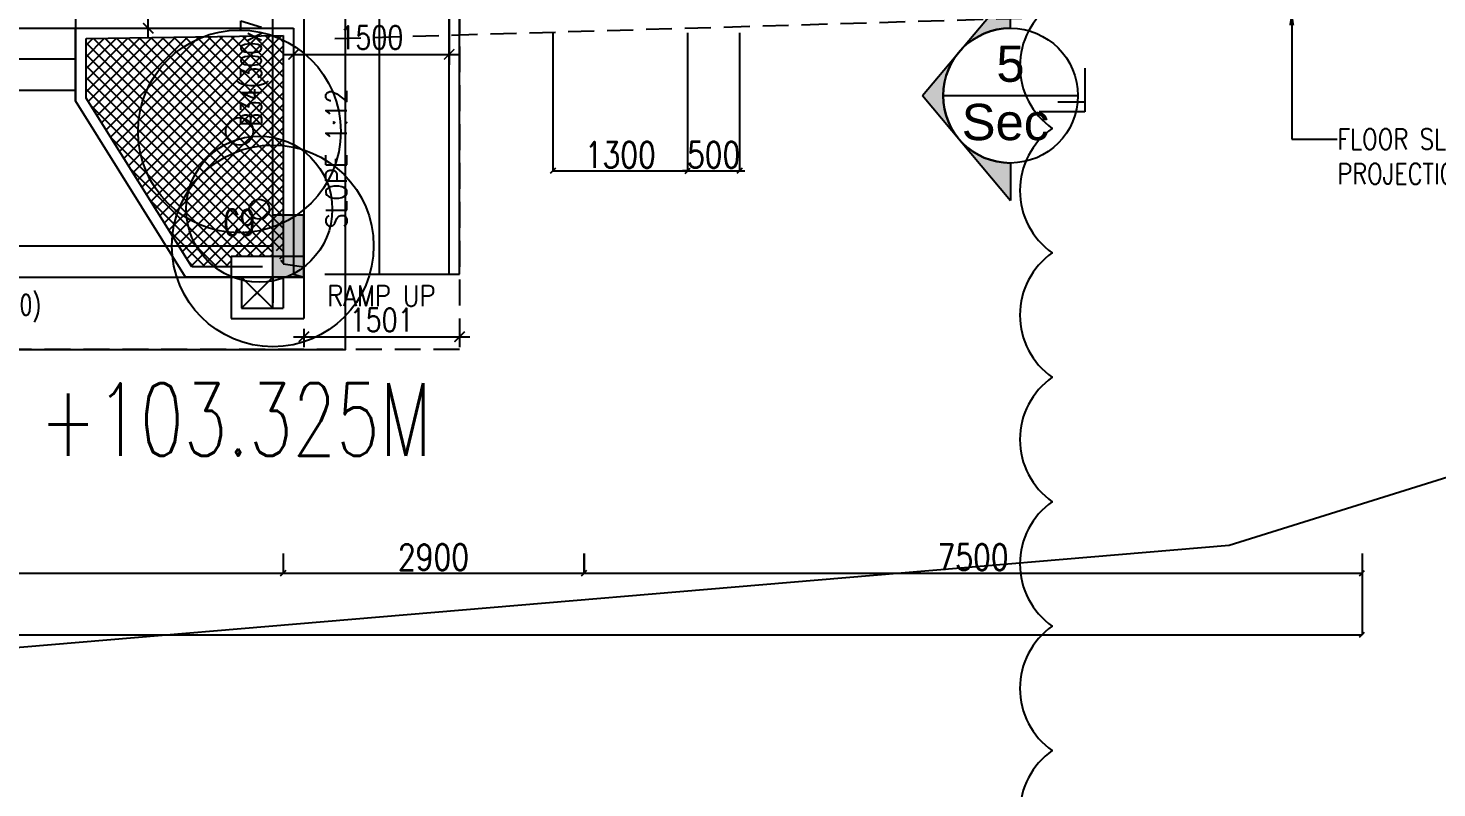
# Model space of a CAD drawing. Extents: x -32840 to 422982, y 280745 to 888746.
# Drawn here: x 100920 to 114499, y 849611 to 856937 of the extents above; entities that cross this region are included whole.
import ezdxf
from ezdxf import colors
from ezdxf.entities.mleader import LeaderData, LeaderLine
from ezdxf.enums import TextEntityAlignment as Align
from ezdxf.math import Vec2, Vec3

# ---------------------------------------------------------------- set-up
doc = ezdxf.new("R2010")
doc.units = 0
doc.header["$LTSCALE"] = 1000
doc.header["$PDMODE"] = 3
for name, pattern in [('CONTINOUS', [0]), ('HIDDEN', [0.375, 0.25, -0.125]), ('HIDDEN2', [0.1875, 0.125, -0.0625])]:
    doc.linetypes.add(name, pattern=pattern)
doc.layers.get('Defpoints').update_dxf_attribs({"linetype": 'HIDDEN'})
for name, color, linetype in [('A-Chejja', 5, 'HIDDEN'), ('a-dim', 3, 'Continuous'), ('a-drive(base)', 22, 'Continuous'), ('A-duct', 1, 'Continuous'), ('A-Duct Above', 20, 'HIDDEN2'), ('A-LVL', 31, 'HIDDEN'), ('A-PLINE', 2, 'Continuous'), ('A-STAIR', 2, 'Continuous'), ('A-Tag LVl', 2, 'Continuous'), ('A-TEXT', 6, 'Continuous'), ('A-TXT', 6, 'Continuous'), ('A-WALL', 7, 'CONTINOUS'), ('COLNO', 6, 'Continuous'), ('HATCH', 8, 'Continuous'), ('S-BEAM', 2, 'Continuous'), ('S-BEAM NO', 3, 'Continuous'), ('S-RCWALL', 10, 'Continuous'), ('S-RCWALL HATCH', 165, 'Continuous'), ('secton', 8, 'Continuous'), ('trees', 254, 'Continuous')]:
    doc.layers.add(name, color=color, linetype=linetype)
doc.layers.add('A-Dim grid', color=3, linetype='Continuous', transparency=0.5)
doc.styles.add('Arial', font='arial.ttf')
doc.styles.add('ROMANS', font='romans.shx', dxfattribs={"width": 0.8})
doc.dimstyles.new('A-Dim Grid', dxfattribs={"dimscale": 100, "dimtxt": 2.5, "dimasz": 0.5, "dimexe": 0, "dimexo": 0, "dimgap": 0.3, "dimtad": 1, "dimdec": 0, "dimlfac": -0.01, "dimzin": 3, "dimdsep": 46, "dimtxsty": 'ROMANS', "dimblk": 'OBLIQUE', "dimcen": 5, "dimclrd": 256, "dimclre": 8, "dimclrt": 4, "dimadec": 0, "dimazin": 0, "dimtfac": 1, "dimtdec": 0, "dimtix": 1, "dimtmove": 1, "dimatfit": 3, "dimfxl": 1, "dimfrac": 2, "dimtolj": 1, "dimtzin": 3, "dimlwd": -1, "dimarcsym": 0})
doc.dimstyles.new('dim-1', dxfattribs={"dimscale": 100, "dimtxt": 2.25, "dimasz": 1, "dimexe": 1, "dimexo": 1, "dimgap": 0.5, "dimtad": 1, "dimdec": 0, "dimzin": 3, "dimdsep": 46, "dimtxsty": 'ROMANS', "dimblk": 'ARCHTICK', "dimcen": 0.0625, "dimdle": 1, "dimclrd": 256, "dimclre": 256, "dimclrt": 6, "dimadec": 0, "dimazin": 0, "dimtfac": 1, "dimtdec": 0, "dimtix": 1, "dimtmove": 1, "dimatfit": 3, "dimfxl": 1, "dimfrac": 2, "dimtolj": 1, "dimtzin": 3, "dimarcsym": 0})

# ---------------------------------------------------------------- blocks, each defined once
blk = doc.blocks.new('A$C6b1eea8e')
at = {"layer": 'S-RCWALL HATCH'}
blk.add_hatch(color=8, dxfattribs=at).paths.add_polyline_path([(28320.39388666465, 4348.070825021015), (28620.39388666465, 4348.070825021015), (28620.39388666465, 3748.070825021015), (28320.39388666465, 3748.070825021015)])
at = {"layer": 'A-duct', "color": 8}
for p, q in [((28020.39386985428, 3748.070824391674), (28320.39386576368, 3448.070829681819)), ((28020.39386781387, 3448.070827632211), (28320.39386576368, 3748.070826450596))]:
    blk.add_line(p, q, dxfattribs=at)
at = {"layer": 'S-BEAM', "color": 8, "linetype": 'HIDDEN', "ltscale": 750}
for points in [[(19420.39388794231, 4048.070826450596), (28320.39388670318, 4048.070826450596), (28320.39388738631, 7948.070825398783)], [(28620.39388854115, 6548.070821373491), (28620.39386753005, 3748.070820629247)], [(16020.393886609, 3748.070826450596), (28620.39388666814, 3748.070826450596), (28620.39388677326, 4348.070824760711)]]:
    blk.add_lwpolyline(points, dxfattribs=at)
at = {"layer": 'S-BEAM', "color": 8}
blk.add_lwpolyline([(3620.39386081358, 3248.070750894723), (15420.39386747114, 3248.071431576973), (15420.39386944042, 3048.070840858622), (29020.38984473352, 3048.070840858505), (29020.39483530051, 6350.599456680939)], dxfattribs=at)
blk.add_lwpolyline([(28020.39386781387, 3448.070827632211), (28320.39386576368, 3448.070827632211), (28320.39386576368, 3748.070824391674), (28020.39386781387, 3748.070824391674)], close=True, dxfattribs=at)
at = {"layer": 'S-RCWALL', "color": 8}
blk.add_lwpolyline([(28320.39388666465, 4348.070825021015), (28620.39388666465, 4348.070825021015), (28620.39388666465, 3748.070825021015), (28320.39388666465, 3748.070825021015)], close=True, dxfattribs=at)
at = {"layer": 'secton', "color": 8, "linetype": 'Continuous'}
for p, q in [((36147.12277681183, 5763.436268088175), (36147.12277681183, 5341.515746671357)), ((36147.12277681183, 5434.898578892229), (35888.76766828657, 5434.898578892229)), ((36147.12277681183, 5341.515746671357), (35708.91066415387, 5341.515746671357))]:
    blk.add_line(p, q, dxfattribs=at)
at = {"layer": 'COLNO', "color": 8, "style": 'ROMANS', "width": 0.7}
blk.add_text('C9', height=250, dxfattribs=at).set_placement((27844.56377037358, 4150.936346953386))
at = {"layer": 'S-BEAM NO', "color": 8, "style": 'ROMANS', "width": 0.7}
blk.add_text('B34(300x750)', height=200, rotation=90.00000000000001, dxfattribs=at).set_placement((28013.32778601407, 5882.806599691976), align=Align.TOP_CENTER)
blk.add_text('B21(300x750)', height=200, dxfattribs=at).set_placement((25407.23837388027, 3580.239392976509), align=Align.TOP_CENTER)
blk = doc.blocks.new('sfff')
at = {"color": 101, "lineweight": 25, "ltscale": 0.2}
for radius in [1.710448619154824, 0.2326637818444705]:
    blk.add_circle((9.094947017729282e-13, -7.275957614183426e-12), radius, dxfattribs=at)
blk = doc.blocks.new('TAG-SEC')
blk.add_line((-6.5, 0), (6.5, 0))
blk.add_circle((0, 0), 6.5)
at = {"color": 6, "style": 'Arial'}
blk.add_attdef('88', text='', height=3.5, dxfattribs=at).set_placement((0, 3.081858343240651), align=Align.MIDDLE_CENTER)
at = {"color": 6, "style": 'ROMANS', "width": 0.7084882934318858}
blk.add_attdef('X8-X-8888', text='', height=1.75, dxfattribs=at).set_placement((-5.5793453107761, -2.546254363965147), (5.579345310776102, -2.546254363965147), align=Align.FIT)
blk = doc.blocks.new('TAG-SEC-ARROW')
h = blk.add_hatch(color=256)
h.paths.add_polyline_path([(-10.11211681651355, -2.401298004781198e-14), (-6.500000000000019, -2.423415110802453e-14, -0.220600319081859), (-4.198862960165349, 4.961809129919377)])
h.paths.add_polyline_path([(-5.638493297758102e-15, 8.485073491158074), (-4.15730319880526, 4.996681910348443, -0.1752514214391096), (-1.807611406477034e-14, 6.499999999999975, -0.1752514214392698), (4.157303198808332, 4.996681910345857)])
h.paths.add_polyline_path([(4.198862960162493, 4.961809129921767, -0.220600319082008), (6.499999999999981, -2.503014523800908e-14), (10.11211681651355, -2.525131629822164e-14)])
for p, q in [((-5.638493297758102e-15, 8.485073491158074), (-10.11211681651355, -2.401298004781198e-14)), ((-5.638493297758102e-15, 8.485073491158074), (10.11211681651354, -2.525131629822164e-14)), ((-6.500000000000019, -2.423415110802453e-14), (-10.11211681651355, -2.401298004781198e-14)), ((6.5, -1.59198825996909e-15), (46.5, -1.59198825996909e-15))]:
    blk.add_line(p, q)
blk.add_arc((0, 0), 6.5, 0, 180)
blk = doc.blocks.new('A$Ce1edbb18')
at = {"layer": 'A-Tag LVl', "xscale": 100.0000000000005, "yscale": 100.0000000000005, "zscale": 100.0000000000005, "rotation": 90}
blk.add_blockref('TAG-SEC-ARROW', (31811.67636671555, -12050.13389730221), dxfattribs=at)
at = {"layer": 'A-Tag LVl', "xscale": 100, "yscale": 100, "zscale": 100}
blk.add_blockref('TAG-SEC', (31811.67636671555, -12050.13389730034), dxfattribs=at).add_auto_attribs({'88': '5'})
at = {"layer": 'A-Tag LVl'}
ref = blk.add_blockref('TAG-SEC', (31811.67636671555, -12050.13389730034), dxfattribs=dict(at, xscale=100, yscale=100, zscale=100))
ref.add_attrib('88', '5', dxfattribs={"layer": '0', "color": 6, "height": 350, "style": 'Arial'}).set_placement((31811.67636671624, -11741.94806289254), align=Align.MIDDLE_CENTER)
ref.add_attrib('X8-X-8888', 'Sec', dxfattribs={"layer": '0', "color": 6, "height": 350, "rotation": 359.9999999990868, "style": 'Arial'}).set_placement((31762.7693004676, -12304.75933360762), align=Align.MIDDLE_CENTER)
blk = doc.blocks.new('_Oblique')
at = {"color": 0, "linetype": 'ByBlock', "lineweight": -2}
blk.add_line((-0.5, -0.5), (0.5, 0.5), dxfattribs=at)
at = {"color": 0, "linetype": 'ByBlock'}
blk.add_line((-0.5, -0.5), (0.5, 0.5), dxfattribs=at)
blk = doc.blocks.new('*D1409')
at = {"layer": 'A-Dim grid', "color": 8, "lineweight": -2, "transparency": 16777216}
for p, q in [((97377.58305303918, 851872.5757413328, -1.621699874621497e-09), (97377.58305303918, 851681.1084722904, -1.621699874621497e-09)), ((103377.5830536462, 851872.5757413357, -1.621699874621497e-09), (103377.5830536462, 851681.1084722904, -1.621699874621497e-09))]:
    blk.add_line(p, q, dxfattribs=at)
at = {"layer": 'A-Dim grid', "transparency": 16777216}
blk.add_line((97377.58305303918, 851681.1084722904, -1.621699874621497e-09), (103377.5830536462, 851681.1084722904, -1.621699874621497e-09), dxfattribs=at)
at = {"layer": 'Defpoints', "color": 0, "transparency": 16777216}
for p in [(97377.58305303918, 851872.5757413328, -1.621699874621497e-09), (103377.5830536462, 851872.5757413357, -1.621699874621497e-09), (103377.5830536462, 851681.1084722904, -1.621699874621497e-09)]:
    blk.add_point(p, dxfattribs=at)
at = {"layer": 'A-Dim grid', "transparency": 16777216, "xscale": 50, "yscale": 50, "zscale": 50, "rotation": 180}
blk.add_blockref('_Oblique', (97377.58305303918, 851681.1084722904, -1.621699874621497e-09), dxfattribs=at)
at = {"layer": 'A-Dim grid', "transparency": 16777216, "xscale": 50, "yscale": 50, "zscale": 50}
blk.add_blockref('_Oblique', (103377.5830536462, 851681.1084722904, -1.621699874621497e-09), dxfattribs=at)
at = {"layer": 'A-Dim grid', "color": 4, "transparency": 16777216, "insert": (100377.5830533427, 851836.1084722904, -1.621699874621497e-09), "char_height": 250, "attachment_point": 5, "style": 'ROMANS'}
blk.add_mtext('\\A1;6000', dxfattribs=at)
blk = doc.blocks.new('*D1410')
at = {"layer": 'A-Dim grid', "color": 8, "lineweight": -2, "transparency": 16777216}
for p, q in [((103377.5830536462, 851872.5757413316, -1.621699874621497e-09), (103377.5830536462, 851681.1084722904, -1.621699874621497e-09)), ((106277.2619338743, 851872.5757413338, -1.621699874621497e-09), (106277.2619338743, 851681.1084722904, -1.621699874621497e-09))]:
    blk.add_line(p, q, dxfattribs=at)
at = {"layer": 'A-Dim grid', "transparency": 16777216}
blk.add_line((103377.5830536462, 851681.1084722904, -1.621699874621497e-09), (106277.2619338743, 851681.1084722904, -1.621699874621497e-09), dxfattribs=at)
at = {"layer": 'Defpoints', "color": 0, "transparency": 16777216}
for p in [(103377.5830536462, 851872.5757413316, -1.621699874621497e-09), (106277.2619338743, 851872.5757413338, -1.621699874621497e-09), (106277.2619338743, 851681.1084722904, -1.621699874621497e-09)]:
    blk.add_point(p, dxfattribs=at)
at = {"layer": 'A-Dim grid', "transparency": 16777216, "xscale": 50, "yscale": 50, "zscale": 50, "rotation": 180}
blk.add_blockref('_Oblique', (103377.5830536462, 851681.1084722904, -1.621699874621497e-09), dxfattribs=at)
at = {"layer": 'A-Dim grid', "transparency": 16777216, "xscale": 50, "yscale": 50, "zscale": 50}
blk.add_blockref('_Oblique', (106277.2619338743, 851681.1084722904, -1.621699874621497e-09), dxfattribs=at)
at = {"layer": 'A-Dim grid', "color": 4, "transparency": 16777216, "insert": (104827.4224937602, 851836.1084722904, -1.621699874621497e-09), "char_height": 250, "attachment_point": 5, "style": 'ROMANS'}
blk.add_mtext('\\A1;2900', dxfattribs=at)
blk = doc.blocks.new('*D1411')
at = {"layer": 'A-Dim grid', "color": 8, "lineweight": -2, "transparency": 16777216}
for p, q in [((78677.58305301241, 851752.9477237851, -1.621699874621497e-09), (78677.58305301241, 851088.4780380316, -1.621699874621497e-09)), ((113777.784587833, 851752.9477237851, -1.621699874621497e-09), (113777.784587833, 851088.4780380316, -1.621699874621497e-09))]:
    blk.add_line(p, q, dxfattribs=at)
at = {"layer": 'A-Dim grid', "transparency": 16777216}
blk.add_line((78677.58305301241, 851088.4780380316, -1.621699874621497e-09), (113777.784587833, 851088.4780380316, -1.621699874621497e-09), dxfattribs=at)
at = {"layer": 'Defpoints', "color": 0, "transparency": 16777216}
for p in [(78677.58305301241, 851752.9477237851, -1.621699874621497e-09), (113777.784587833, 851752.9477237851, -1.621699874621497e-09), (113777.784587833, 851088.4780380316, -1.621699874621497e-09)]:
    blk.add_point(p, dxfattribs=at)
at = {"layer": 'A-Dim grid', "transparency": 16777216, "xscale": 50, "yscale": 50, "zscale": 50, "rotation": 180}
blk.add_blockref('_Oblique', (78677.58305301241, 851088.4780380316, -1.621699874621497e-09), dxfattribs=at)
at = {"layer": 'A-Dim grid', "transparency": 16777216, "xscale": 50, "yscale": 50, "zscale": 50}
blk.add_blockref('_Oblique', (113777.784587833, 851088.4780380316, -1.621699874621497e-09), dxfattribs=at)
at = {"layer": 'A-Dim grid', "color": 4, "transparency": 16777216, "insert": (96227.68382042271, 851243.4780380316, -1.621699874621497e-09), "char_height": 250, "attachment_point": 5, "style": 'ROMANS'}
blk.add_mtext('\\A1;35100', dxfattribs=at)
blk = doc.blocks.new('*D1412')
at = {"layer": 'A-Dim grid', "color": 8, "lineweight": -2, "transparency": 16777216}
for p, q in [((106278.2619338743, 851872.5757413316, -1.621699874621497e-09), (106278.2619338743, 851681.1084722904, -1.621699874621497e-09)), ((113777.784587833, 851872.5757413345, -1.621699874621497e-09), (113777.784587833, 851681.1084722904, -1.621699874621497e-09))]:
    blk.add_line(p, q, dxfattribs=at)
at = {"layer": 'A-Dim grid', "transparency": 16777216}
blk.add_line((106278.2619338743, 851681.1084722904, -1.621699874621497e-09), (113777.784587833, 851681.1084722904, -1.621699874621497e-09), dxfattribs=at)
at = {"layer": 'Defpoints', "color": 0, "transparency": 16777216}
for p in [(106278.2619338743, 851872.5757413316, -1.621699874621497e-09), (113777.784587833, 851872.5757413345, -1.621699874621497e-09), (113777.784587833, 851681.1084722904, -1.621699874621497e-09)]:
    blk.add_point(p, dxfattribs=at)
at = {"layer": 'A-Dim grid', "transparency": 16777216, "xscale": 50, "yscale": 50, "zscale": 50, "rotation": 180}
blk.add_blockref('_Oblique', (106278.2619338743, 851681.1084722904, -1.621699874621497e-09), dxfattribs=at)
at = {"layer": 'A-Dim grid', "transparency": 16777216, "xscale": 50, "yscale": 50, "zscale": 50}
blk.add_blockref('_Oblique', (113777.784587833, 851681.1084722904, -1.621699874621497e-09), dxfattribs=at)
at = {"layer": 'A-Dim grid', "color": 4, "transparency": 16777216, "insert": (110028.0232608536, 851836.1084722904, -1.621699874621497e-09), "char_height": 250, "attachment_point": 5, "style": 'ROMANS'}
blk.add_mtext('\\A1;7500', dxfattribs=at)
blk = doc.blocks.new('*D1415')
at = {"layer": 'A-Dim grid', "color": 8, "lineweight": -2, "transparency": 16777216}
for p, q in [((105977.2619342346, 856892.5090636417, -1.621699874621497e-09), (105977.2619342346, 855561.1620349715, -1.621699874621497e-09)), ((107277.2619342378, 856892.5090636415, -1.621699874621497e-09), (107277.2619342378, 855561.1620349715, -1.621699874621497e-09))]:
    blk.add_line(p, q, dxfattribs=at)
at = {"layer": 'A-Dim grid', "transparency": 16777216}
blk.add_line((105977.2619342346, 855561.1620349715, -1.621699874621497e-09), (107277.2619342378, 855561.1620349715, -1.621699874621497e-09), dxfattribs=at)
at = {"layer": 'Defpoints', "color": 0, "transparency": 16777216}
for p in [(105977.2619342346, 856892.5090636417, -1.621699874621497e-09), (107277.2619342378, 856892.5090636415, -1.621699874621497e-09), (107277.2619342378, 855561.1620349715, -1.621699874621497e-09)]:
    blk.add_point(p, dxfattribs=at)
at = {"layer": 'A-Dim grid', "transparency": 16777216, "xscale": 50, "yscale": 50, "zscale": 50, "rotation": 180}
blk.add_blockref('_Oblique', (105977.2619342346, 855561.1620349715, -1.621699874621497e-09), dxfattribs=at)
at = {"layer": 'A-Dim grid', "transparency": 16777216, "xscale": 50, "yscale": 50, "zscale": 50}
blk.add_blockref('_Oblique', (107277.2619342378, 855561.1620349715, -1.621699874621497e-09), dxfattribs=at)
at = {"layer": 'A-Dim grid', "color": 4, "transparency": 16777216, "insert": (106627.2619342362, 855716.1620349715, -1.621699874621497e-09), "char_height": 250, "attachment_point": 5, "style": 'ROMANS'}
blk.add_mtext('\\A1;1300', dxfattribs=at)
blk = doc.blocks.new('*D1416')
at = {"layer": 'A-Dim grid', "color": 8, "lineweight": -2, "transparency": 16777216}
for p, q in [((107277.2619342378, 856892.5090636414, -1.621699874621497e-09), (107277.2619342378, 855561.162036381, -1.621699874621497e-09)), ((107777.261934196, 856892.509065051, -1.621699874621497e-09), (107777.261934196, 855561.162036381, -1.621699874621497e-09))]:
    blk.add_line(p, q, dxfattribs=at)
at = {"layer": 'A-Dim grid', "transparency": 16777216}
for p, q in [((107277.2619342378, 855561.162036381, -1.621699874621497e-09), (107227.2619342378, 855561.162036381, -1.621699874621497e-09)), ((107277.2619342378, 855561.162036381, -1.621699874621497e-09), (107777.261934196, 855561.162036381, -1.621699874621497e-09)), ((107777.261934196, 855561.162036381, -1.621699874621497e-09), (107827.261934196, 855561.162036381, -1.621699874621497e-09))]:
    blk.add_line(p, q, dxfattribs=at)
at = {"layer": 'Defpoints', "color": 0, "transparency": 16777216}
for p in [(107277.2619342378, 856892.5090636414, -1.621699874621497e-09), (107777.261934196, 856892.509065051, -1.621699874621497e-09), (107777.261934196, 855561.162036381, -1.621699874621497e-09)]:
    blk.add_point(p, dxfattribs=at)
at = {"layer": 'A-Dim grid', "transparency": 16777216, "xscale": 50, "yscale": 50, "zscale": 50}
blk.add_blockref('_Oblique', (107277.2619342378, 855561.162036381, -1.621699874621497e-09), dxfattribs=at)
at = {"layer": 'A-Dim grid', "transparency": 16777216, "xscale": 50, "yscale": 50, "zscale": 50, "rotation": 180}
blk.add_blockref('_Oblique', (107777.261934196, 855561.162036381, -1.621699874621497e-09), dxfattribs=at)
at = {"layer": 'A-Dim grid', "color": 4, "transparency": 16777216, "insert": (107527.2619342169, 855716.162036381, -1.621699874621497e-09), "char_height": 250, "attachment_point": 5, "style": 'ROMANS'}
blk.add_mtext('\\A1;500', dxfattribs=at)
blk = doc.blocks.new('_ArchTick')
at = {"color": 0, "linetype": 'ByBlock', "const_width": 0.15}
blk.add_lwpolyline([(-0.5, -0.5), (0.5, 0.5)], dxfattribs=at)
blk = doc.blocks.new('*D1302')
at = {"layer": 'a-dim', "lineweight": -2, "transparency": 16777216}
for p, q in [((102077.1783076861, 856837.0783091823, -1.621699874621497e-09), (102077.1783076861, 858537.078308841, -1.621699874621497e-09)), ((101477.4094275137, 858437.078308841, -1.621699874621497e-09), (102177.1783076861, 858437.078308841, -1.621699874621497e-09)), ((101477.4094270785, 856937.0783091823, -1.621699874621497e-09), (102177.1783076861, 856937.0783091823, -1.621699874621497e-09))]:
    blk.add_line(p, q, dxfattribs=at)
at = {"layer": 'Defpoints', "color": 0, "transparency": 16777216}
for p in [(101377.4094275137, 858437.078308841, -1.621699874621571e-09), (102077.1783076861, 858437.078308841, -1.621699874621497e-09), (101377.4094270785, 856937.0783091823, -1.621699874621497e-09)]:
    blk.add_point(p, dxfattribs=at)
at = {"layer": 'a-dim', "lineweight": -2, "transparency": 16777216, "xscale": 100, "yscale": 100, "zscale": 100}
for p, rotation in [((102077.1783076861, 858437.078308841, -1.621699874621497e-09), 90), ((102077.1783076861, 856937.0783091823, -1.621699874621497e-09), 270)]:
    blk.add_blockref('_ArchTick', p, dxfattribs=dict(at, rotation=rotation))
at = {"layer": 'a-dim', "color": 6, "transparency": 16777216, "insert": (101914.6783076864, 857687.0783090114, -1.621699874621497e-09), "char_height": 225, "attachment_point": 5, "rotation": 90, "style": 'ROMANS'}
blk.add_mtext('\\A1;1500', dxfattribs=at)
blk = doc.blocks.new('*D1303')
at = {"layer": 'a-dim', "lineweight": -2, "transparency": 16777216}
for p, q in [((104978.2619340492, 857165.599071896, -1.621699874621497e-09), (104978.2619340492, 856584.6824394738, -1.621699874621497e-09)), ((103478.2618634472, 856837.0783094415, -1.621699874621497e-09), (103478.2618634472, 856584.6824394738, -1.621699874621497e-09)), ((103378.2618634472, 856684.6824394738, -1.621699874621497e-09), (105078.2619340492, 856684.6824394738, -1.621699874621497e-09))]:
    blk.add_line(p, q, dxfattribs=at)
at = {"layer": 'Defpoints', "color": 0, "transparency": 16777216}
for p in [(104978.2619340492, 857265.599071896, -1.62169987462152e-09), (103478.2618634472, 856937.0783094415, -1.621699874621497e-09), (104978.2619340492, 856684.6824394738, -1.621699874621497e-09)]:
    blk.add_point(p, dxfattribs=at)
at = {"layer": 'a-dim', "lineweight": -2, "transparency": 16777216, "xscale": 100, "yscale": 100, "zscale": 100, "rotation": 180}
blk.add_blockref('_ArchTick', (103478.2618634472, 856684.6824394738, -1.621699874621497e-09), dxfattribs=at)
at = {"layer": 'a-dim', "lineweight": -2, "transparency": 16777216, "xscale": 100, "yscale": 100, "zscale": 100}
blk.add_blockref('_ArchTick', (104978.2619340492, 856684.6824394738, -1.621699874621497e-09), dxfattribs=at)
at = {"layer": 'a-dim', "color": 6, "transparency": 16777216, "insert": (104228.2618987482, 856847.1824394738, -1.621699874621497e-09), "char_height": 225, "attachment_point": 5, "style": 'ROMANS'}
blk.add_mtext('\\A1;1500', dxfattribs=at)
blk = doc.blocks.new('*D1467')
at = {"layer": 'a-dim', "lineweight": -2, "transparency": 16777216}
for p, q in [((103577.5830527607, 854037.0783100256, -1.621699874621497e-09), (103577.5830527607, 853860.8973961235, -1.621699874621497e-09)), ((105078.2619340811, 854037.0783100256, -1.621699874621497e-09), (105078.2619340811, 853860.8973961235, -1.621699874621497e-09)), ((103477.5830527607, 853960.8973961235, -1.621699874621497e-09), (105178.2619340811, 853960.8973961235, -1.621699874621497e-09))]:
    blk.add_line(p, q, dxfattribs=at)
at = {"layer": 'Defpoints', "color": 0, "transparency": 16777216}
for p in [(103577.5830527607, 854137.0783100256, -1.621699874621497e-09), (105078.2619340811, 854137.0783100256, -1.621699874621497e-09), (105078.2619340811, 853960.8973961235, -1.621699874621497e-09)]:
    blk.add_point(p, dxfattribs=at)
at = {"layer": 'a-dim', "lineweight": -2, "transparency": 16777216, "xscale": 100, "yscale": 100, "zscale": 100, "rotation": 180}
blk.add_blockref('_ArchTick', (103577.5830527607, 853960.8973961235, -1.621699874621497e-09), dxfattribs=at)
at = {"layer": 'a-dim', "lineweight": -2, "transparency": 16777216, "xscale": 100, "yscale": 100, "zscale": 100}
blk.add_blockref('_ArchTick', (105078.2619340811, 853960.8973961235, -1.621699874621497e-09), dxfattribs=at)
at = {"layer": 'a-dim', "color": 6, "transparency": 16777216, "insert": (104327.9224934209, 854123.3973961235, -1.621699874621497e-09), "char_height": 225, "attachment_point": 5, "style": 'ROMANS'}
blk.add_mtext('\\A1;1501', dxfattribs=at)
blk = doc.blocks.new('A$Cd22f0104')
at = {"layer": 'S-RCWALL HATCH'}
blk.add_hatch(color=253, dxfattribs=at).paths.add_polyline_path([(24700.23166865748, 599.9991718204692), (25000.23166865748, 599.9991718204692), (25000.23166865748, -0.0008281795307993889), (24700.23166865748, -0.0008281795307993889)])
at = {"layer": 'S-RCWALL'}
blk.add_lwpolyline([(24700.23166865748, 599.9991718204692), (25000.23166865748, 599.9991718204692), (25000.23166865748, -0.0008281795307993889), (24700.23166865748, -0.0008281795307993889)], close=True, dxfattribs=at)

msp = doc.modelspace()

# ---------------------------------------------------------------- hatches: boundary and pattern name
at = {"layer": 'HATCH'}
h = msp.add_hatch(dxfattribs=at)
h.set_pattern_fill('ANSI37', color=84, scale=25, angle=-2.544443745170813e-14)
h.set_pattern_definition([(44.99999999999994, (-148722.660397353, 1393916.336968158), (-56.12660075668219, 56.12660075668222), []), (135, (-148722.660397353, 1393916.336968158), (-56.12660075668222, -56.12660075668219), [])])
h.paths.add_polyline_path([(103381.6571352911, 856865.6619208137), (101477.4094270785, 856837.078309192), (101477.4094270785, 856260.8859053401), (102498.9504040659, 854637.0783088856), (102877.5830530698, 854637.0783088274), (102877.5830530698, 854737.0783088743), (103277.5830530708, 854737.0783088743), (103277.5830532116, 855137.0783083425), (103277.5830528903, 855387.0783080689), (103277.5830528892, 854887.0783086162), (103377.5830536479, 854637.0783088438)])

# ---------------------------------------------------------------- linework, layer by layer
at = {"layer": 'A-Chejja'}
msp.add_line((103877.5830530838, 856837.0783093234, -1.621699874621497e-09), (113978.7796713923, 857137.0783094417, -1.621699874621497e-09), dxfattribs=at)
at = {"layer": 'A-Chejja', "elevation": -1.621699874621497e-09}
msp.add_lwpolyline([(105078.2619340811, 857137.0783093448), (105078.2619340811, 853837.078310047), (90377.58305307085, 853837.0783100253), (90377.58305307085, 854037.0783100252), (78577.58305298493, 854037.0783100252), (78577.58305298493, 855287.0783074241)], dxfattribs=at)
at = {"layer": 'a-drive(base)'}
for p, q in [((121379.6364106235, 854726.3013015458, -1.621699874621497e-09), (112496.8878341853, 851949.1125247488, -1.621699874621497e-09)), ((112496.8878341853, 851949.1125247488, -1.621699874621497e-09), (86254.1303579172, 849730.6099412051, -1.621699874621497e-09))]:
    msp.add_line(p, q, dxfattribs=at)
at = {"layer": 'A-Duct Above', "ltscale": 2}
for p, q in [((102977.5830527491, 854537.0783088284, -1.621699874621497e-09), (103277.5830527515, 854237.0783100256, -1.621699874621497e-09)), ((103277.5830527485, 854537.0783088314, -1.621699874621497e-09), (102977.5830527522, 854237.0783100255, -1.621699874621497e-09)), ((103277.5830527484, 854537.0783094293, -1.621699874621497e-09), (103277.5830527515, 854237.0783100256, -1.621699874621497e-09))]:
    msp.add_line(p, q, dxfattribs=at)
at = {"layer": 'A-PLINE', "elevation": -1.621699874621497e-09}
msp.add_lwpolyline([(110792.1655589264, 867970.7318969222, 0.52056705), (110792.1655589264, 866770.7318969222, 0.52056705), (110792.1655589264, 865570.7318969222, 0.52056705), (110792.1655589264, 864370.7318969222, 0.52056705), (110792.1655589264, 863170.7318969222, 0.52056705), (110792.1655589264, 861970.7318969222, 0.52056705), (110792.1655589264, 860770.7318969222, 0.52056705), (110792.1655589264, 859570.7318969222, 0.52056705), (110792.1655589264, 858370.7318969222, 0.52056705), (110792.1655589264, 857170.7318969222, 0.52056705), (110792.1655589264, 855970.7318969222, 0.52056705), (110792.1655589264, 854770.7318969222, 0.52056705), (110792.1655589264, 853570.7318969222, 0.52056705), (110792.1655589264, 852370.7318969222, 0.52056705), (110792.1655589264, 851170.7318969222, 0.52056705), (110792.1655589264, 849970.7318969222, 0.52056705), (110792.1655589264, 848770.7318969222, 0.52056705)], format="xyb", dxfattribs=at)
at = {"layer": 'A-STAIR'}
for p, q in [((101377.4094275136, 858437.0783088405, -1.621699874621571e-09), (101377.4094270785, 856937.0783091818, -1.621699874621571e-09)), ((104978.2619340975, 854565.5990713125, -1.621699874621571e-09), (104978.2619340278, 858465.5990718713, -1.621699874621497e-09)), ((105078.2619340975, 854565.5990713132, -1.621699874621571e-09), (105078.2619340278, 858465.599071873, -1.621699874621497e-09)), ((104303.2327090622, 857867.9675449814, -1.62169987462146e-09), (104303.2327090863, 854565.5990713087, -1.621699874621497e-09)), ((97477.58305301043, 856937.0783094573, -1.621699874621497e-09), (103478.2618634472, 856937.0783094406, -1.621699874621497e-09)), ((101377.4094270785, 856237.0783094412, -1.621699874621497e-09), (101377.4094270785, 856937.0783091818, -1.621699874621497e-09)), ((101377.4094270785, 856937.0783091818, -1.621699874621571e-09), (101377.4094270785, 856237.0783094412, -1.621699874621497e-09)), ((101477.4094270785, 856837.078309192, -1.621699874621497e-09), (103378.2618637691, 856865.6109562664, -1.621699874621497e-09)), ((103378.2618634472, 856865.6109562664, -1.621699874621497e-09), (103378.2618634472, 854665.6109557038, -1.621699874621497e-09)), ((103478.2618634472, 856937.0783094406, -1.621699874621497e-09), (103478.2618634472, 854565.6109557035, -1.621699874621497e-09)), ((101477.4094270785, 856260.8859053401, -1.621699874621497e-09), (101477.4094270785, 856837.078309192, -1.621699874621497e-09)), ((101377.4094270785, 856637.0783094391, -1.621699874621497e-09), (97477.58305301043, 856637.0783094647, -1.621699874621497e-09)), ((101377.4094270785, 856337.0783094412, -1.621699874621497e-09), (97477.58305301043, 856337.0783094591, -1.621699874621497e-09)), ((102437.4094270782, 854537.0783088856, -1.621699874621497e-09), (101377.4094270785, 856237.0783094412, -1.621699874621497e-09)), ((102498.9504040659, 854637.0783088856, -1.621699874621497e-09), (101477.4094270785, 856260.8859053401, -1.621699874621497e-09)), ((103178.583052748, 854637.078308884, -1.621699874621497e-09), (102498.9504040659, 854637.0783088856, -1.621699874621497e-09)), ((103378.2618634472, 854665.6109557038, -1.621699874621497e-09), (103577.5830527555, 854637.0783088828, -1.621699874621497e-09)), ((103478.2618634472, 854565.6109557035, -1.621699874621497e-09), (103577.5830527565, 854537.0783088828, -1.621699874621497e-09)), ((103779.2618648269, 854565.610955707, -1.621699874621571e-09), (105078.2619340975, 854565.5990713132, -1.621699874621571e-09)), ((103178.5830527491, 854537.078308884, -1.621699874621497e-09), (102437.4094270781, 854537.0783088856, -1.621699874621497e-09))]:
    msp.add_line(p, q, dxfattribs=at)
at = {"layer": 'A-WALL'}
for p, q in [((102877.583052747, 854737.0783088274, -1.621699874621497e-09), (102877.5830527491, 854537.0783088274, -1.621699874621497e-09)), ((102877.583052747, 854737.0783088274, -1.621699874621497e-09), (103577.5830527545, 854737.0783088345, -1.621699874621497e-09)), ((103577.5830527545, 854737.0783088345, -1.621699874621497e-09), (103577.5830527607, 854137.0783100256, -1.621699874621497e-09)), ((102877.5830527491, 854537.0783088274, -1.621699874621497e-09), (102877.5830527522, 854237.0783100245, -1.621699874621497e-09)), ((102977.5830527491, 854537.0783088284, -1.621699874621497e-09), (102977.5830527522, 854237.0783100255, -1.621699874621497e-09)), ((102977.5830527491, 854537.0783088284, -1.621699874621497e-09), (103377.5830527484, 854537.0783088325, -1.621699874621497e-09)), ((103377.5830527484, 854537.0783088325, -1.621699874621497e-09), (103377.5830527515, 854237.0783100256, -1.621699874621497e-09)), ((102877.5830527522, 854237.0783100254, -1.621699874621497e-09), (102877.5830527533, 854137.0783100254, -1.621699874621497e-09)), ((102877.5830527533, 854137.0783100254, -1.621699874621497e-09), (103577.5830527607, 854137.0783100257, -1.621699874621497e-09)), ((102977.5830527522, 854237.0783100255, -1.621699874621497e-09), (103377.5830527515, 854237.0783100257, -1.621699874621497e-09))]:
    msp.add_line(p, q, dxfattribs=at)
at = {"layer": 'S-RCWALL'}
msp.add_circle((103277.5830527565, 854837.0783088828, -1.621699874621497e-09), 972.4209249139531, dxfattribs=at)

# ---------------------------------------------------------------- block references
msp.add_blockref('A$Ce1edbb18', (78577.58305304954, 868337.0783094392, -1.621699874621497e-09))
at = {"layer": 'A-PLINE'}
msp.add_blockref('A$Cd22f0104', (78577.35138409914, 854537.0791370623, -1.621699874621497e-09), dxfattribs=at)
at = {"layer": 'S-RCWALL'}
msp.add_blockref('A$C6b1eea8e', (74957.18917066921, 850789.0074792964, -1.621699874621497e-09), dxfattribs=at)
at = {"layer": 'trees', "rotation": 342.0663071870529}
for p, xscale, yscale, zscale in [((102956.6611121286, 855941.4390366493, -1.621699874621497e-09), 571.3065067851059, 571.3065067851059, 571.3065067851059), ((103147.5882873683, 855191.6102052112, -1.621699874621497e-09), 411.7676072883198, 411.7676072883198, 411.7676072883198)]:
    msp.add_blockref('sfff', p, dxfattribs=dict(at, xscale=xscale, yscale=yscale, zscale=zscale))

# ---------------------------------------------------------------- texts
at = {"layer": 'A-LVL', "style": 'ROMANS', "width": 0.7}
msp.add_text('lvl. +103.325M', height=699.9999999999999, dxfattribs=at).set_placement((99814.5691721407, 852813.8716006879, 1.789593297411198e-09))
at = {"layer": 'A-TEXT', "style": 'ROMANS', "width": 0.85}
msp.add_text('SLOPE 1:12', height=200.0000000000001, rotation=90, dxfattribs=at).set_placement((103990.182362696, 855680.5323380693, 1.431644031724875e-07), align=Align.CENTER)
msp.add_text('RAMP UP', height=200.0000000000001, dxfattribs=at).set_placement((104324.1875980054, 854257.3247174032, 1.431644031724875e-07), align=Align.CENTER)

# ---------------------------------------------------------------- dimensions: what is measured, and where the dimension line sits
at = {"layer": 'a-dim'}
dim = msp.add_linear_dim(base=(102077.1783076861, 858437.078308841, -1.621699874621497e-09), p1=(101377.4094270785, 856937.0783091818, -1.621699874621497e-09), p2=(101377.4094275136, 858437.0783088405, -1.621699874621571e-09), angle=90, dimstyle='dim-1', dxfattribs=at)
dim.commit()
dim.dimension.update_dxf_attribs({"geometry": '*D1302', "text_midpoint": (101914.6783076864, 857687.0783090114, -1.621699874621497e-09)})
for base, p1, p2, picture, middle in [((104978.2619340492, 856684.6824394738, -1.621699874621497e-09), (103478.2618634472, 856937.0783094415, -1.621699874621497e-09), (104978.2619340492, 857265.599071896, -1.62169987462152e-09), '*D1303', (104228.2618987482, 856847.1824394738, -1.621699874621497e-09)), ((105078.2619340811, 853960.8973961235, -1.621699874621497e-09), (103577.5830527607, 854137.0783100256, -1.621699874621497e-09), (105078.2619340811, 854137.0783100256, -1.621699874621497e-09), '*D1467', (104327.9224934209, 854123.3973961235, -1.621699874621497e-09))]:
    dim = msp.add_linear_dim(base=base, p1=p1, p2=p2, dimstyle='dim-1', dxfattribs=at)
    dim.commit()
    dim.dimension.update_dxf_attribs({"geometry": picture, "text_midpoint": middle})
at = {"layer": 'A-Dim grid'}
for base, p1, p2, picture, middle in [((107277.2619342378, 855561.1620349715, -1.621699874621497e-09), (105977.2619342346, 856892.5090636417, -1.621699874621497e-09), (107277.2619342378, 856892.5090636415, -1.621699874621497e-09), '*D1415', (106627.2619342362, 855716.1620349715, -1.621699874621497e-09)), ((107777.261934196, 855561.162036381, -1.621699874621497e-09), (107277.2619342378, 856892.5090636414, -1.621699874621497e-09), (107777.261934196, 856892.509065051, -1.621699874621497e-09), '*D1416', (107527.2619342169, 855716.162036381, -1.621699874621497e-09)), ((103377.5830536462, 851681.1084722904, -1.621699874621497e-09), (97377.58305303918, 851872.5757413328, -1.621699874621497e-09), (103377.5830536462, 851872.5757413357, -1.621699874621497e-09), '*D1409', (100377.5830533427, 851836.1084722904, -1.621699874621497e-09)), ((106277.2619338743, 851681.1084722904, -1.621699874621497e-09), (103377.5830536462, 851872.5757413316, -1.621699874621497e-09), (106277.2619338743, 851872.5757413338, -1.621699874621497e-09), '*D1410', (104827.4224937602, 851836.1084722904, -1.621699874621497e-09)), ((113777.784587833, 851681.1084722904, -1.621699874621497e-09), (106278.2619338743, 851872.5757413316, -1.621699874621497e-09), (113777.784587833, 851872.5757413345, -1.621699874621497e-09), '*D1412', (110028.0232608536, 851836.1084722904, -1.621699874621497e-09)), ((113777.784587833, 851088.4780380316, -1.621699874621497e-09), (78677.58305301241, 851752.9477237851, -1.621699874621497e-09), (113777.784587833, 851752.9477237851, -1.621699874621497e-09), '*D1411', (96227.68382042271, 851243.4780380316, -1.621699874621497e-09))]:
    dim = msp.add_linear_dim(base=base, p1=p1, p2=p2, dimstyle='A-Dim Grid', dxfattribs=at)
    dim.commit()
    dim.dimension.update_dxf_attribs({"geometry": picture, "text_midpoint": middle})

# ---------------------------------------------------------------- leaders
at = {"layer": 'A-TXT'}
ml = msp.add_multileader_mtext('Standard', dxfattribs=at)
ml.set_content('FLOOR SLAB\\PPROJECTION ABOVE', color=256, style='ROMANS')
ml.set_leader_properties()
ml.build(insert=Vec2(0, 0))
ml.multileader.update_dxf_attribs({"dogleg_length": 50, "arrow_head_size": 150})
ctx = ml.context
ctx.base_point, ctx.char_height, ctx.arrow_head_size, ctx.plane_origin, ctx.plane_x_axis, ctx.plane_y_axis = Vec3(113537.1939972651, 855866.9572825574, -1.621699874621497e-09), 200, 150, Vec3(120586.7737921233, 855221.885254593, -1.621699874621497e-09), Vec3(1, -4.898587196589413e-16), Vec3(4.898587196589413e-16, 1)
notes = []
notes.append((ctx, [(0, (1, 1, 0), (113100.5180321958, 855866.9572825574, -1.621699874621497e-09), (1, -4.898587196589418e-16), 436.6759650692984, [(0, [(113100.5180320277, 857114.3551957731, -1.621699874621497e-09)], 0, [])])]))
ctx.mtext.insert, ctx.mtext.text_direction, ctx.mtext.rotation, ctx.mtext.flow_direction = Vec3(113539.193997265, 855966.9572825574, -1.621699874621497e-09), Vec3(1, -4.898587196589413e-16), 6.283185307179585, 5
for ctx, leaders in notes:
    for number, flags, end, landing, length, lines in leaders:
        leader = LeaderData()
        leader.index, (leader.has_last_leader_line, leader.has_dogleg_vector, leader.attachment_direction) = number, flags
        leader.last_leader_point, leader.dogleg_vector, leader.dogleg_length = Vec3(end), Vec3(landing), length
        for number, points, colour, breaks in lines:
            line = LeaderLine()
            line.index, line.vertices, line.color, line.breaks = number, Vec3.list(points), colors.encode_raw_color(colour), breaks
            leader.lines.append(line)
        ctx.leaders.append(leader)

doc.saveas('drawing.dxf')
